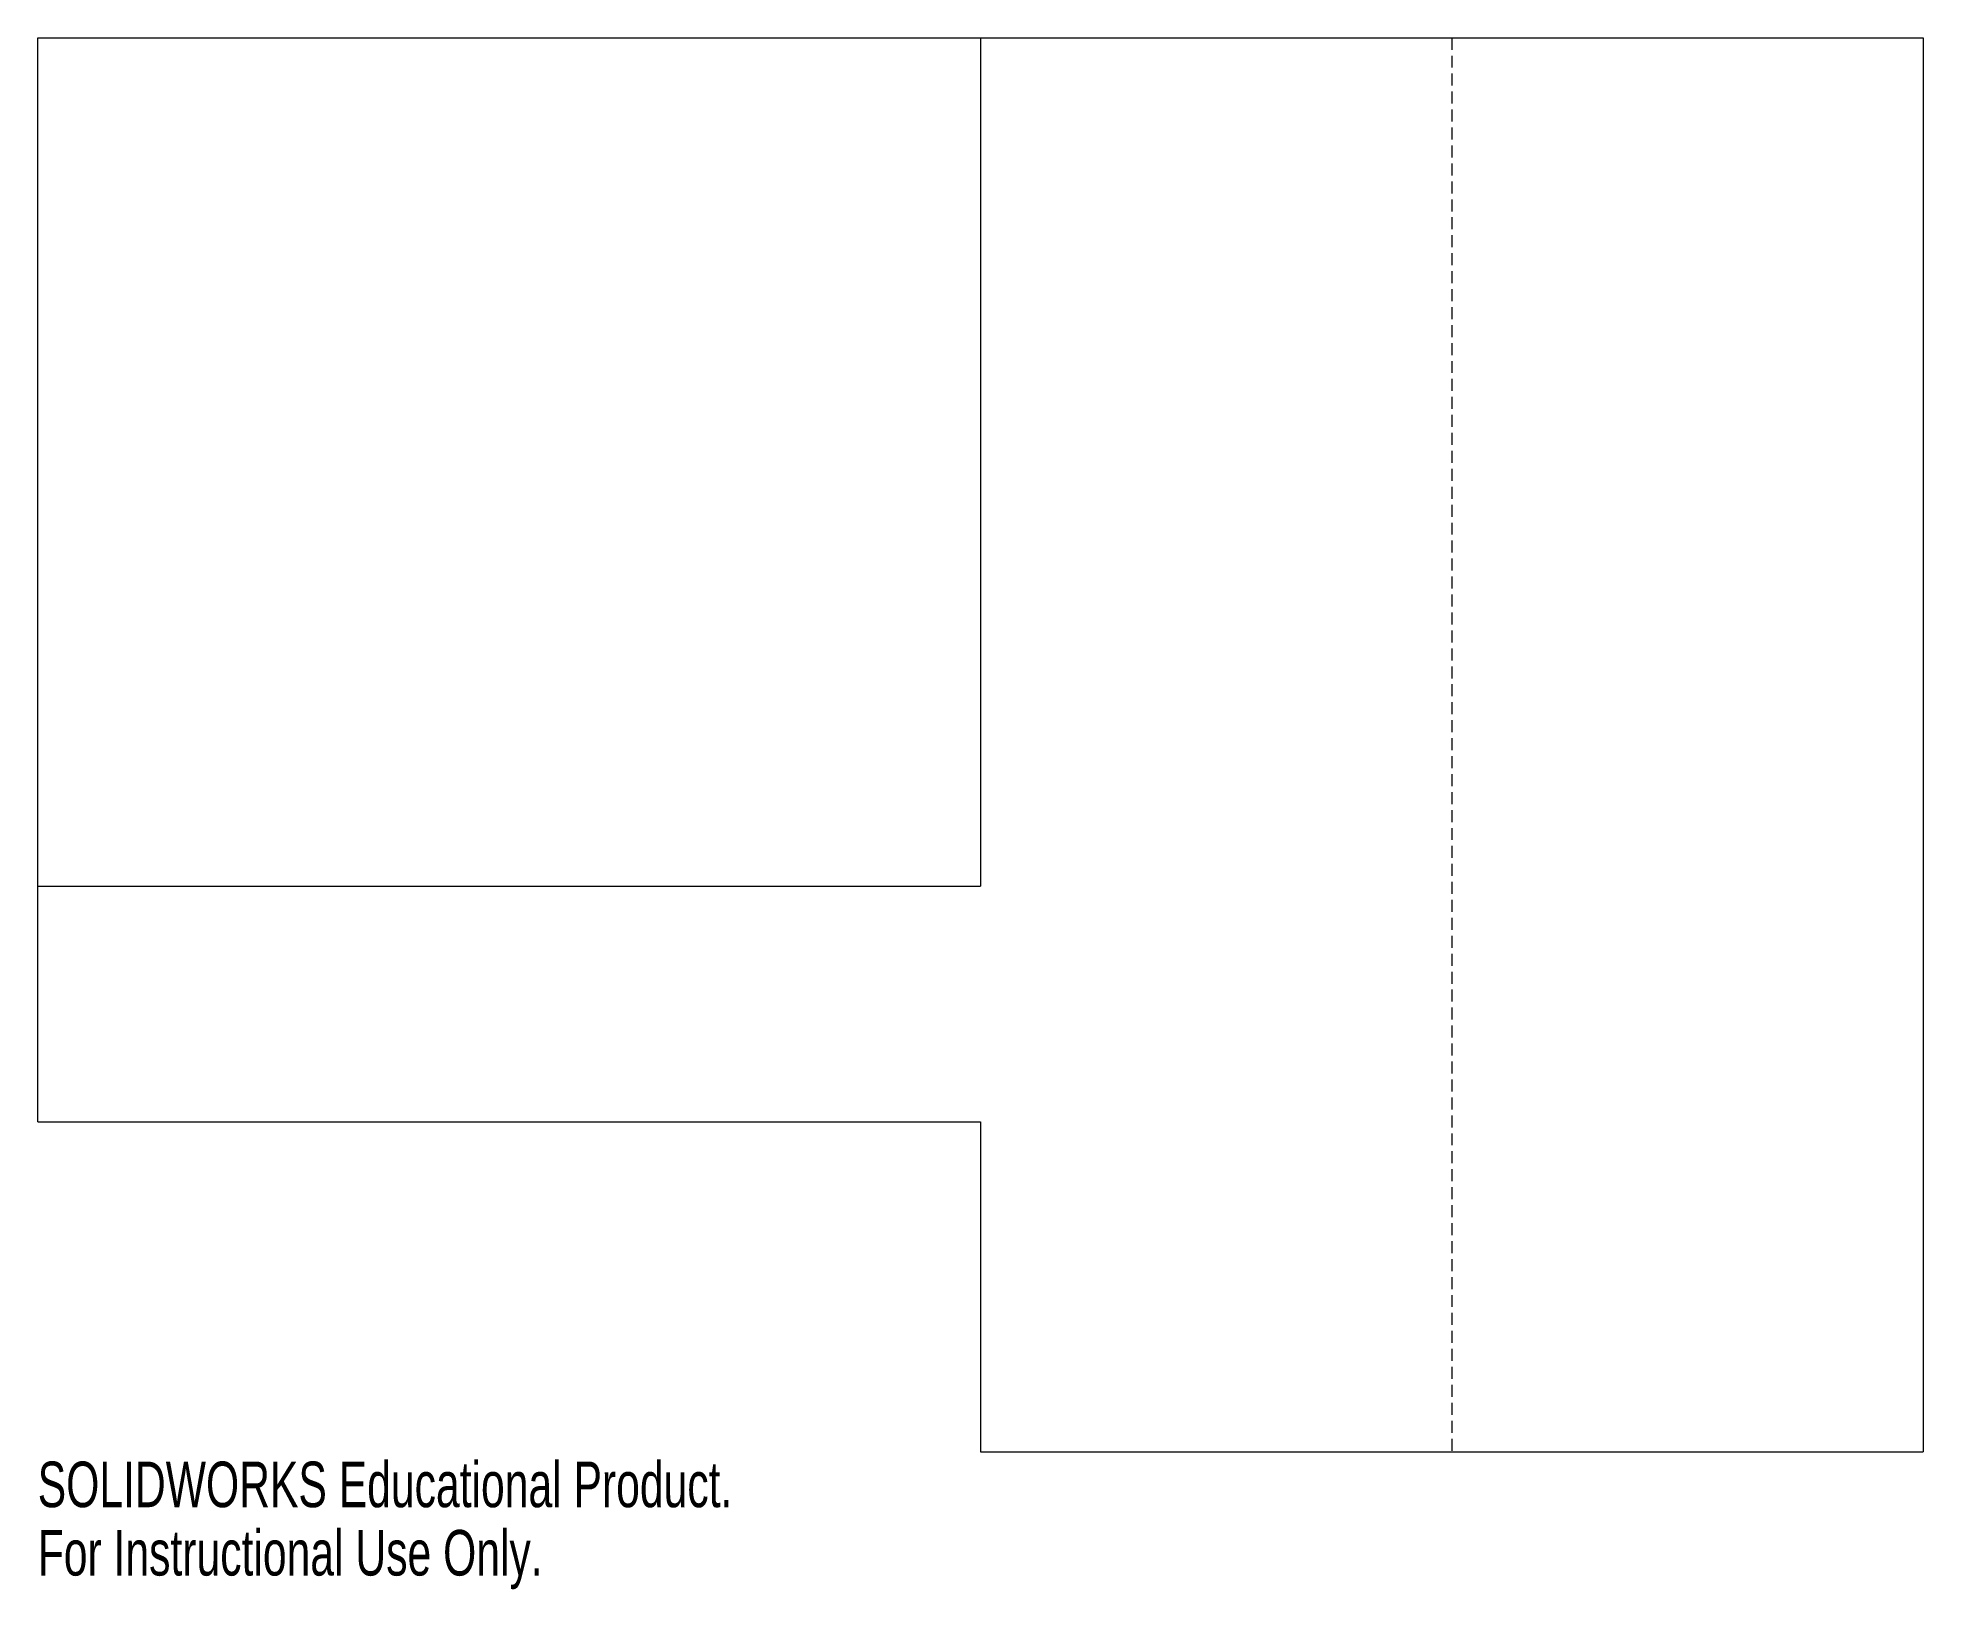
# Paper-space layout '_Back' of a CAD drawing. Header units: millimetres. Extents: x -200 to 0, y -15 to 150.
import ezdxf

# ---------------------------------------------------------------- set-up
doc = ezdxf.new("R2010")
doc.units = ezdxf.units.MM
doc.linetypes.add('HIDDEN', pattern=[1.905, 1.27, -0.635])
doc.styles.add('SLDTEXTSTYLE0', font='TXT', dxfattribs={"width": 0.7})

psp = doc.layouts.new('_Back')

# ---------------------------------------------------------------- linework, layer by layer
at = {"color": 7, "linetype": 'Continuous', "lineweight": 15}
for p, q in [((-200, 150), (0, 150)), ((-200, 35), (-200, 150)), ((-100, 150), (-100, 60)), ((0, 150), (0, 0)), ((-200, 60), (-100, 60)), ((-200, 35), (-100, 35)), ((-100, 35), (-100, 0)), ((-100, 0), (0, 0))]:
    psp.add_line(p, q, dxfattribs=at)
at = {"color": 7, "linetype": 'HIDDEN', "lineweight": 0}
psp.add_line((-50, 150), (-50, 0), dxfattribs=at)

# ---------------------------------------------------------------- texts
at = {"color": 7, "linetype": 'Continuous', "char_height": 4.8336, "attachment_point": 1, "style": 'SLDTEXTSTYLE0'}
for s, insert in [('SOLIDWORKS Educational Product.', (-200, -1.02)), ('For Instructional Use Only.', (-200, -8.27))]:
    psp.add_mtext(s, dxfattribs=dict(at, insert=insert))

doc.saveas('drawing.dxf')
